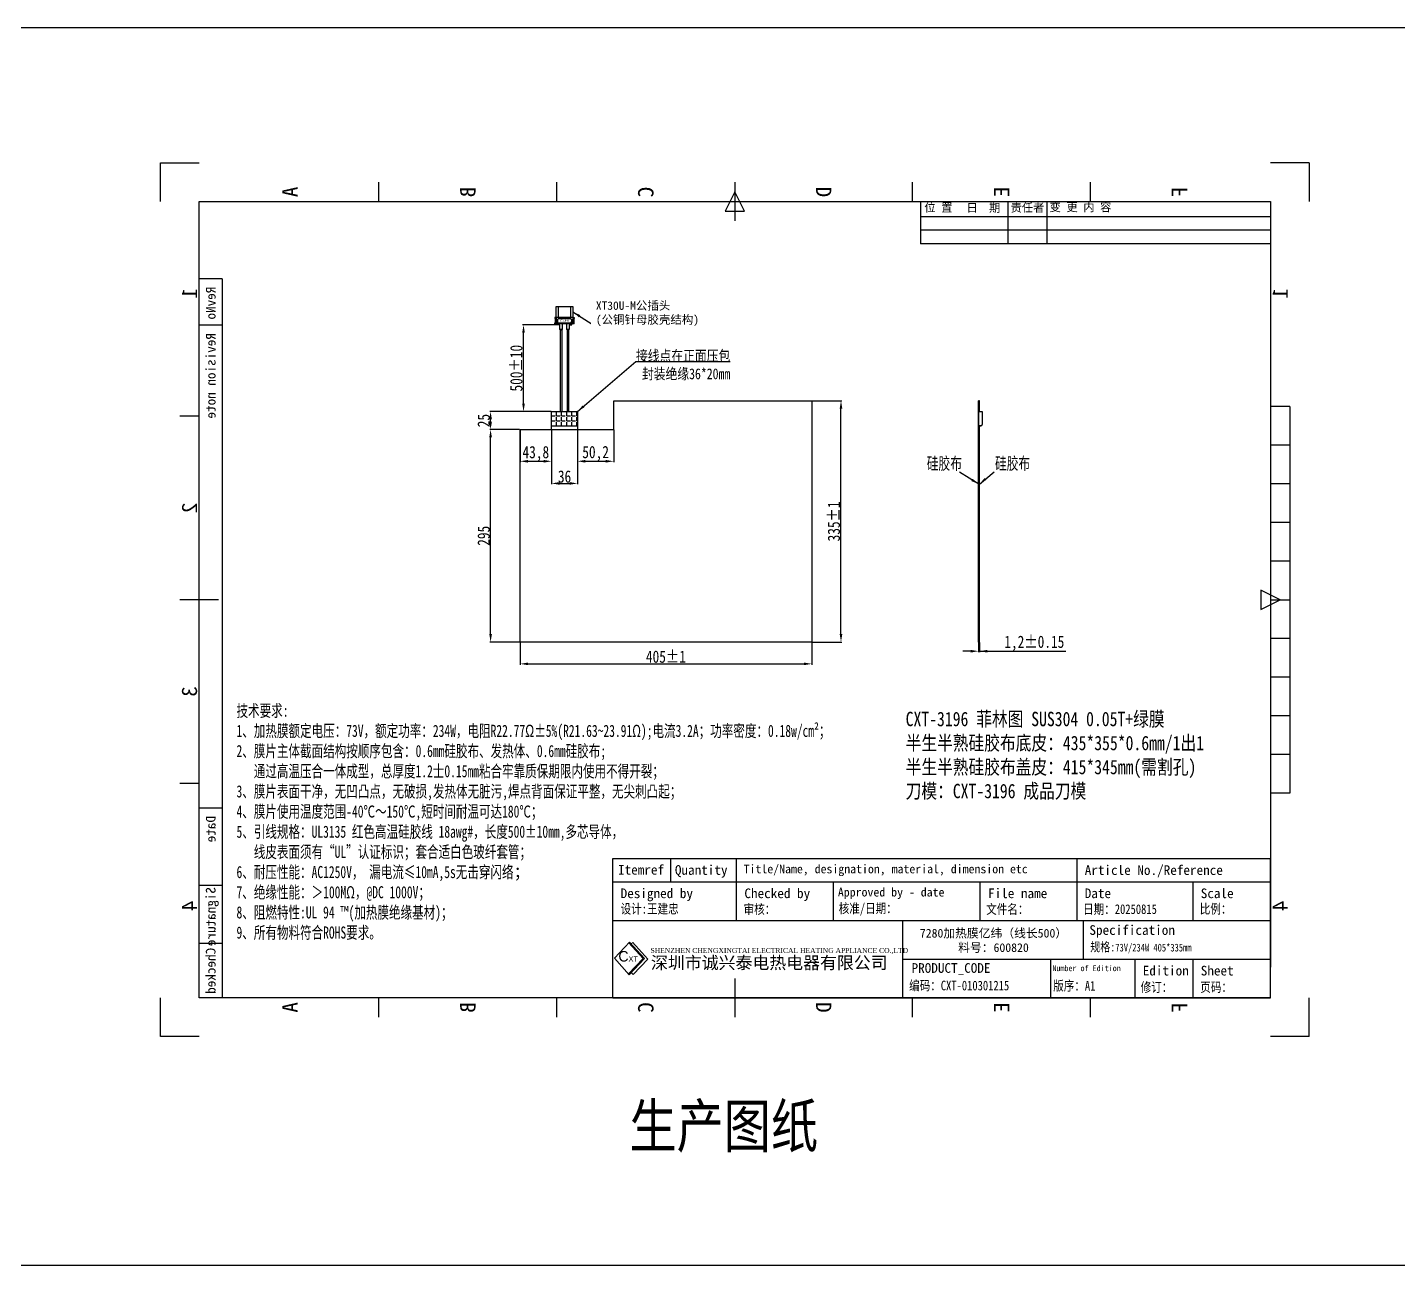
# Model space of a CAD drawing. Header units: millimetres. Extents: x 10174 to 16450, y -14395 to -12676.
# Drawn here: x 12126 to 14030, y -14395 to -12676 of the extents above; entities that cross this region are included whole.
import ezdxf
from ezdxf.enums import TextEntityAlignment as Align

# ---------------------------------------------------------------- set-up
doc = ezdxf.new("R2010")
doc.units = ezdxf.units.MM
for name, color, linetype in [('7标注层', 7, 'Continuous'), ('FRAME 025', 7, 'Continuous'), ('FRAME 050', 6, 'Continuous'), ('FRAME 070', 5, 'Continuous'), ('FRAME 200', 8, 'Continuous'), ('参照', 6, 'Continuous'), ('标注', 3, 'Continuous')]:
    doc.layers.add(name, color=color, linetype=linetype)
doc.styles.add('10号', font='', dxfattribs={"width": 0.7, "height": 15})
doc.styles.add('ISO Proportional', font='simhei.ttf', dxfattribs={"width": 0.8})
doc.styles.get("Standard").update_dxf_attribs({"font": 'arial.ttf'})
doc.styles.add('仿宋', font='simfang.ttf', dxfattribs={"width": 0.7, "height": 16})
doc.styles.add('标注', font='', dxfattribs={"height": 12})
doc.styles.get('10号').set_extended_font_data('SimSun')
doc.styles.get('标注').set_extended_font_data('SimSun')
doc.dimstyles.new('ISO-25', dxfattribs={"dimtxt": 17, "dimasz": 11, "dimexe": 1.25, "dimexo": 0.625, "dimgap": 1, "dimtad": 1, "dimtoh": 1, "dimtxsty": 'ISO Proportional', "dimcen": 2.5, "dimclrd": 1, "dimclre": 1, "dimclrt": 256, "dimadec": 0, "dimazin": 0, "dimtfac": 1, "dimtmove": 0, "dimatfit": 3, "dimfxl": 1, "dimarcsym": 0})

# ---------------------------------------------------------------- blocks, each defined once
blk = doc.blocks.new('*D66')
at = {"color": 1, "lineweight": -2}
for p, q in [((13446.8, -13530.3), (13446.8, -13543.7)), ((13448, -13530.3), (13448, -13543.7)), ((13435.8, -13542.4), (13424.8, -13542.4)), ((13446.8, -13542.4), (13448, -13542.4)), ((13448, -13542.4), (13567.8, -13542.4))]:
    blk.add_line(p, q, dxfattribs=at)
at = {"color": 1}
for points in [[(13435.8, -13544.3), (13435.8, -13540.6), (13446.8, -13542.4)], [(13459, -13540.6), (13459, -13544.3), (13448, -13542.4)]]:
    blk.add_solid(points, dxfattribs=at)
at = {"layer": 'Defpoints', "color": 0}
for p in [(13446.8, -13529.7), (13448, -13529.7), (13448, -13542.4)]:
    blk.add_point(p, dxfattribs=at)
at = {"insert": (13524.2, -13531.5), "char_height": 17, "attachment_point": 5, "style": 'ISO Proportional'}
blk.add_mtext('1,2±0.15', dxfattribs=at)
blk = doc.blocks.new('*D67')
at = {"color": 1, "lineweight": -2}
for p, q in [((12865, -13089.3), (12813.9, -13089.3)), ((12815.1, -13198.7), (12815.1, -13100.3)), ((12853.5, -13209.7), (12813.9, -13209.7))]:
    blk.add_line(p, q, dxfattribs=at)
at = {"color": 1}
for points in [[(12817, -13100.3), (12813.3, -13100.3), (12815.1, -13089.3)], [(12813.3, -13198.7), (12817, -13198.7), (12815.1, -13209.7)]]:
    blk.add_solid(points, dxfattribs=at)
at = {"layer": 'Defpoints', "color": 0}
for p in [(12815.1, -13089.3), (12865.6, -13089.3), (12854.1, -13209.7)]:
    blk.add_point(p, dxfattribs=at)
at = {"insert": (12805.2, -13149.5), "char_height": 17, "attachment_point": 5, "rotation": 90, "style": 'ISO Proportional'}
blk.add_mtext('500±10', dxfattribs=at)
blk = doc.blocks.new('1')
for p, q in [((10307.8, -9742.4), (10309, -9741.1)), ((10307.8, -9744.3), (10307.8, -9742.4)), ((10307.8, -9744.3), (10307.8, -9746.2)), ((10309, -9747.5), (10309, -9741.1)), ((10309, -9741.1), (10321.9, -9741.1)), ((10321.9, -9741.1), (10321.9, -9733.9)), ((10321.9, -9733.9), (10324.4, -9733.9)), ((10324.4, -9780.8), (10324.4, -9727.1)), ((10324.4, -9727.1), (10327, -9727.1)), ((10342.6, -9730.7), (10324.4, -9730.7)), ((10324.4, -9733.1), (10327.5, -9733.1)), ((10327.5, -9735.7), (10324.4, -9735.7)), ((10327, -9727.1), (10327, -9730.7)), ((10327.2, -9736.5), (10331.1, -9734.3)), ((10327.2, -9736.5), (10327.2, -9771.4)), ((10327.5, -9733.1), (10327.5, -9735.7)), ((10338.5, -9727.9), (10328, -9727.9)), ((10328, -9727.9), (10328, -9730.7)), ((10331.1, -9734.3), (10331.1, -9730.7)), ((10335.8, -9734.3), (10331.1, -9734.3)), ((10335.8, -9730.7), (10335.8, -9734.3)), ((10335.8, -9734.3), (10339.5, -9736.7)), ((10338.5, -9727.9), (10338.5, -9730.7)), ((10342.6, -9726.9), (10339.5, -9726.9)), ((10339.5, -9726.9), (10339.5, -9730.7)), ((10339.5, -9736.7), (10339.5, -9771.2)), ((10342.6, -9730.7), (10342.6, -9726.9)), ((10342.6, -9777.1), (10342.6, -9730.7)), ((10342.6, -9730.7), (10373, -9730.7)), ((10342.6, -9736.9), (10373, -9736.9)), ((10373, -9730.7), (10373, -9777.1)), ((10307.6, -9761.5), (10308.8, -9760.1)), ((10307.6, -9763.4), (10307.6, -9761.5)), ((10307.6, -9763.4), (10307.6, -9765.3)), ((10307.6, -9765.3), (10308.8, -9766.6)), ((10307.8, -9746.2), (10309, -9747.5)), ((10308.8, -9766.6), (10308.8, -9760.1)), ((10308.8, -9760.1), (10324.4, -9760.1)), ((10321.9, -9766.6), (10308.8, -9766.6)), ((10324.2, -9747.5), (10309, -9747.5)), ((10321.9, -9766.6), (10321.9, -9773.9)), ((10321.9, -9773.9), (10324.4, -9773.9)), ((10327.5, -9772.1), (10324.4, -9772.1)), ((10324.4, -9774.7), (10327.5, -9774.7)), ((10342.6, -9777.1), (10324.4, -9777.1)), ((10324.4, -9780.8), (10327, -9780.8)), ((10327, -9780.8), (10327, -9777.1)), ((10327.2, -9771.4), (10331.1, -9773.6)), ((10327.5, -9774.7), (10327.5, -9772.1)), ((10328, -9779.9), (10328, -9777.1)), ((10338.5, -9779.9), (10328, -9779.9)), ((10335.8, -9773.6), (10331.1, -9773.6)), ((10331.1, -9773.6), (10331.1, -9777.1)), ((10335.8, -9773.6), (10339.5, -9771.2)), ((10335.8, -9777.1), (10335.8, -9773.6)), ((10338.5, -9779.9), (10338.5, -9777.1)), ((10339.5, -9781), (10339.5, -9777.1)), ((10342.6, -9781), (10339.5, -9781)), ((10342.6, -9771), (10373, -9771)), ((10373, -9777.1), (10342.6, -9777.1)), ((10342.6, -9777.1), (10342.6, -9781))]:
    blk.add_line(p, q)
at = {"layer": '参照', "insert": (10335.8, -9741.9), "char_height": 5, "attachment_point": 1, "rotation": 270, "style": 'ISO Proportional'}
blk.add_mtext_dynamic_manual_height_columns('{\\C0;XT30U-M}', width=23.219, gutter_width=12.5, heights=[1.78], dxfattribs=at)
blk = doc.blocks.new('*D68')
at = {"color": 1, "lineweight": -2}
for p, q in [((12810.3, -13530.3), (12810.3, -13561.3)), ((13215.3, -13530.3), (13215.3, -13561.3)), ((12821.3, -13560), (13204.3, -13560))]:
    blk.add_line(p, q, dxfattribs=at)
at = {"color": 1}
for points in [[(12821.3, -13558.2), (12821.3, -13561.8), (12810.3, -13560)], [(13204.3, -13561.8), (13204.3, -13558.2), (13215.3, -13560)]]:
    blk.add_solid(points, dxfattribs=at)
at = {"layer": 'Defpoints', "color": 0}
for p in [(12810.3, -13529.7), (13215.3, -13529.7), (13215.3, -13560)]:
    blk.add_point(p, dxfattribs=at)
at = {"insert": (13012.8, -13550.1), "char_height": 17, "attachment_point": 5, "style": 'ISO Proportional'}
blk.add_mtext('405±1', dxfattribs=at)
blk = doc.blocks.new('*D69')
at = {"color": 1, "lineweight": -2}
for p, q in [((13215.9, -13194.7), (13257.1, -13194.7)), ((13255.8, -13518.7), (13255.8, -13205.7)), ((13215.9, -13529.7), (13257.1, -13529.7))]:
    blk.add_line(p, q, dxfattribs=at)
at = {"color": 1}
for points in [[(13257.7, -13205.7), (13254, -13205.7), (13255.8, -13194.7)], [(13254, -13518.7), (13257.7, -13518.7), (13255.8, -13529.7)]]:
    blk.add_solid(points, dxfattribs=at)
at = {"layer": 'Defpoints', "color": 0}
for p in [(13215.3, -13194.7), (13255.8, -13194.7), (13215.3, -13529.7)]:
    blk.add_point(p, dxfattribs=at)
at = {"insert": (13246, -13362.2), "char_height": 17, "attachment_point": 5, "rotation": 90, "style": 'ISO Proportional'}
blk.add_mtext('335±1', dxfattribs=at)
blk = doc.blocks.new('*D70')
at = {"color": 1, "lineweight": -2}
for p, q in [((12809.7, -13234.7), (12768.2, -13234.7)), ((12769.4, -13518.7), (12769.4, -13245.7)), ((12809.7, -13529.7), (12768.2, -13529.7))]:
    blk.add_line(p, q, dxfattribs=at)
at = {"color": 1}
for points in [[(12771.3, -13245.7), (12767.6, -13245.7), (12769.4, -13234.7)], [(12767.6, -13518.7), (12771.3, -13518.7), (12769.4, -13529.7)]]:
    blk.add_solid(points, dxfattribs=at)
at = {"layer": 'Defpoints', "color": 0}
for p in [(12769.4, -13234.7), (12810.3, -13234.7), (12810.3, -13529.7)]:
    blk.add_point(p, dxfattribs=at)
at = {"insert": (12759.9, -13382.2), "char_height": 17, "attachment_point": 5, "rotation": 90, "style": 'ISO Proportional'}
blk.add_mtext('295', dxfattribs=at)
blk = doc.blocks.new('*D71')
at = {"color": 1, "lineweight": -2}
for p, q in [((12810.3, -13235.3), (12810.3, -13280)), ((12854.1, -13235.3), (12854.1, -13280)), ((12821.3, -13278.7), (12843.1, -13278.7))]:
    blk.add_line(p, q, dxfattribs=at)
at = {"color": 1}
for points in [[(12821.3, -13276.9), (12821.3, -13280.6), (12810.3, -13278.7)], [(12843.1, -13280.6), (12843.1, -13276.9), (12854.1, -13278.7)]]:
    blk.add_solid(points, dxfattribs=at)
at = {"layer": 'Defpoints', "color": 0}
for p in [(12810.3, -13234.7), (12854.1, -13234.7), (12854.1, -13278.7)]:
    blk.add_point(p, dxfattribs=at)
at = {"insert": (12832.2, -13268.2), "char_height": 17, "attachment_point": 5, "style": 'ISO Proportional'}
blk.add_mtext('43,8', dxfattribs=at)
blk = doc.blocks.new('*D72')
at = {"color": 1, "lineweight": -2}
for p, q in [((12854.1, -13235.3), (12854.1, -13310.7)), ((12890.1, -13235.3), (12890.1, -13310.7)), ((12865.1, -13309.5), (12879.1, -13309.5))]:
    blk.add_line(p, q, dxfattribs=at)
at = {"color": 1}
for points in [[(12865.1, -13307.6), (12865.1, -13311.3), (12854.1, -13309.5)], [(12879.1, -13311.3), (12879.1, -13307.6), (12890.1, -13309.5)]]:
    blk.add_solid(points, dxfattribs=at)
at = {"layer": 'Defpoints', "color": 0}
for p in [(12854.1, -13234.7), (12890.1, -13234.7), (12890.1, -13309.5)]:
    blk.add_point(p, dxfattribs=at)
at = {"insert": (12872.1, -13300), "char_height": 17, "attachment_point": 5, "style": 'ISO Proportional'}
blk.add_mtext('36', dxfattribs=at)
blk = doc.blocks.new('*D73')
at = {"color": 1, "lineweight": -2}
for p, q in [((12890.1, -13235.3), (12890.1, -13280)), ((12940.3, -13235.3), (12940.3, -13280)), ((12901.1, -13278.7), (12929.3, -13278.7))]:
    blk.add_line(p, q, dxfattribs=at)
at = {"color": 1}
for points in [[(12901.1, -13276.9), (12901.1, -13280.6), (12890.1, -13278.7)], [(12929.3, -13280.6), (12929.3, -13276.9), (12940.3, -13278.7)]]:
    blk.add_solid(points, dxfattribs=at)
at = {"layer": 'Defpoints', "color": 0}
for p in [(12890.1, -13234.7), (12940.3, -13234.7), (12940.3, -13278.7)]:
    blk.add_point(p, dxfattribs=at)
at = {"insert": (12915.2, -13268.1), "char_height": 17, "attachment_point": 5, "style": 'ISO Proportional'}
blk.add_mtext('50,2', dxfattribs=at)
blk = doc.blocks.new('*D74')
at = {"color": 1, "lineweight": -2}
for p, q in [((12853.5, -13209.7), (12768.2, -13209.7)), ((12769.4, -13223.7), (12769.4, -13220.7)), ((12809.7, -13234.7), (12768.2, -13234.7))]:
    blk.add_line(p, q, dxfattribs=at)
at = {"color": 1}
for points in [[(12771.3, -13220.7), (12767.6, -13220.7), (12769.4, -13209.7)], [(12767.6, -13223.7), (12771.3, -13223.7), (12769.4, -13234.7)]]:
    blk.add_solid(points, dxfattribs=at)
at = {"layer": 'Defpoints', "color": 0}
for p in [(12769.4, -13209.7), (12854.1, -13209.7), (12810.3, -13234.7)]:
    blk.add_point(p, dxfattribs=at)
at = {"insert": (12759.9, -13222.2), "char_height": 17, "attachment_point": 5, "rotation": 90, "style": 'ISO Proportional'}
blk.add_mtext('25', dxfattribs=at)

msp = doc.modelspace()

# ---------------------------------------------------------------- hatches: boundary and pattern name
h = msp.add_hatch()
h.set_pattern_fill('ANGLE', color=3)
h.set_pattern_definition([(0, (12854.088, -13229.6655), (0, 6.985), [5.08, -1.905]), (90, (12854.088, -13229.6655), (-6.985, 4e-16), [5.08, -1.905])])
h.paths.add_polyline_path([(12854.088, -13229.665), (12890.088, -13229.665), (12890.088, -13209.665), (12854.088, -13209.665)])

# ---------------------------------------------------------------- linework, layer by layer
for p, q in [((13446.803, -13529.665), (13446.803, -13194.665)), ((13446.803, -13194.665), (13446.803, -13229.665)), ((13448.003, -13194.665), (13446.803, -13194.665)), ((13448.003, -13209.665), (13448.003, -13194.665)), ((12854.088, -13234.665), (12854.088, -13209.665)), ((12854.088, -13209.665), (12890.088, -13209.665)), ((12890.088, -13209.665), (12890.088, -13234.665)), ((13446.803, -13209.665), (13451.803, -13209.665)), ((13451.803, -13209.665), (13451.803, -13227.665)), ((12854.088, -13229.665), (12890.088, -13229.665)), ((13449.803, -13229.665), (13446.803, -13229.665)), ((13446.803, -13229.665), (13449.803, -13229.665)), ((13446.803, -13234.665), (13448.003, -13234.665)), ((13448.003, -13529.665), (13448.003, -13229.665)), ((13446.803, -13529.665), (13448.003, -13529.665))]:
    msp.add_line(p, q)
at = {"lineweight": 9}
for p, q in [((12941.198, -13968.504), (12961.821, -13991.59)), ((12960.866, -13990.521), (12981.229, -13969.167)), ((12961.821, -13991.59), (12983.13, -13969.243)), ((12967.221, -13991.087), (12987.526, -13969.794)), ((12964.595, -13988.68), (12967.221, -13991.087))]:
    msp.add_line(p, q, dxfattribs=at)
for points in [[(12868.688, -13209.665), (12868.688, -13096.398), (12866.088, -13096.398), (12866.088, -13209.665)], [(12878.088, -13209.665), (12878.088, -13096.398), (12875.488, -13096.398), (12875.488, -13209.665)]]:
    msp.add_lwpolyline(points)
msp.add_lwpolyline([(12940.288, -13234.665), (12940.288, -13194.665), (13215.288, -13194.665), (13215.288, -13529.665), (12810.288, -13529.665), (12810.288, -13234.665)], close=True)
msp.add_arc((13449.803, -13227.665), 2, 270, 0)
at = {"layer": 'FRAME 050'}
for p, q in [((12614.407, -12918.148), (12614.407, -12891.305)), ((12861.363, -12918.148), (12861.363, -12891.305)), ((13108.319, -12904.727), (13094.898, -12931.57)), ((13108.319, -12891.305), (13108.319, -12944.991)), ((13121.741, -12931.57), (13108.319, -12904.727)), ((13355.275, -12918.148), (13355.275, -12891.305)), ((13602.232, -12918.148), (13602.232, -12891.305)), ((13094.898, -12931.57), (13121.741, -12931.57)), ((12364.766, -13726.007), (12337.923, -13726.007)), ((13108.319, -13996.668), (13108.319, -14050.354)), ((12614.407, -14050.354), (12614.407, -14023.511)), ((12861.363, -14050.354), (12861.363, -14023.511)), ((13355.275, -14050.354), (13355.275, -14023.511)), ((13602.232, -14050.354), (13602.232, -14023.511))]:
    msp.add_line(p, q, dxfattribs=at)
for points in [[(13878.715, -13202.567), (13851.872, -13202.567)], [(12364.766, -13215.988), (12337.923, -13215.988)], [(13878.715, -13256.253), (13851.872, -13256.253)], [(13878.715, -13309.939), (13851.872, -13309.939)], [(13878.715, -13363.625), (13851.872, -13363.625)], [(13878.715, -13417.312), (13851.872, -13417.312)], [(12391.609, -13470.998), (12337.923, -13470.998)], [(13851.872, -13470.998), (13878.715, -13470.998)], [(13878.715, -13524.684), (13851.872, -13524.684)], [(13878.715, -13578.37), (13851.872, -13578.37)]]:
    msp.add_lwpolyline(points, dxfattribs=at)
msp.add_lwpolyline([(13838.451, -13457.576), (13838.451, -13484.419), (13865.294, -13470.998)], close=True, dxfattribs=at)
at = {"layer": 'FRAME 070'}
for p, q in [((12364.766, -12918.148), (13851.872, -12918.148)), ((12364.766, -14023.511), (12364.766, -12918.148)), ((13366.14, -12918.148), (13366.14, -12976.619)), ((13487.278, -12918.148), (13487.278, -12976.619)), ((13541.614, -12918.148), (13541.614, -12976.619)), ((13851.872, -12939.534), (13366.14, -12939.534)), ((13851.872, -12958.011), (13366.14, -12958.011)), ((13851.872, -12976.619), (13366.14, -12976.619)), ((12396.978, -13025.52), (12396.978, -14023.511)), ((12396.978, -13760.449), (12364.766, -13760.449)), ((12396.978, -13867.821), (12364.766, -13867.821)), ((12396.978, -13948.35), (12364.766, -13948.35)), ((13341.854, -13969.825), (13851.872, -13969.825)), ((13546.918, -14023.511), (13546.918, -13969.825)), ((13663.971, -14023.511), (13663.971, -13969.825)), ((13744.5, -14023.511), (13744.5, -13969.825)), ((13851.872, -14023.511), (12364.766, -14023.511)), ((12939.208, -14023.511), (13851.872, -14023.511))]:
    msp.add_line(p, q, dxfattribs=at)
for points in [[(12396.978, -13025.52), (12364.766, -13025.52)], [(12396.978, -13089.944), (12364.766, -13089.944)]]:
    msp.add_lwpolyline(points, dxfattribs=at)
at = {"layer": 'FRAME 200'}
for p, q in [((12311.08, -12918.148), (12311.08, -12864.462)), ((12311.08, -12864.462), (12364.766, -12864.462)), ((13905.558, -12864.462), (13851.872, -12864.462)), ((13905.558, -12864.462), (13905.558, -12918.148)), ((12311.08, -14077.197), (12311.08, -14023.511)), ((13905.558, -14077.197), (13905.558, -14023.511)), ((12364.766, -14077.197), (12311.08, -14077.197)), ((13905.558, -14077.197), (13851.872, -14077.197))]:
    msp.add_line(p, q, dxfattribs=at)

# ---------------------------------------------------------------- block references
at = {"color": 0, "xscale": 0.5, "yscale": 0.5, "zscale": 0.5, "rotation": 89.99999999999999}
msp.add_blockref('1', (7995.095, -18250.203), dxfattribs=at)

# ---------------------------------------------------------------- texts
at = {"insert": (13102.152, -13166.518), "char_height": 15, "width": 600, "attachment_point": 9, "style": 'ISO Proportional'}
msp.add_mtext('接线点在正面压包\\P封装绝缘36*20mm', dxfattribs=at)
at = {"insert": (12962.148, -14171.539), "char_height": 60, "attachment_point": 1, "style": 'ISO Proportional'}
msp.add_mtext_dynamic_manual_height_columns('生产图纸', width=2055.03533, gutter_width=12.5, heights=[-79.888], dxfattribs=at)
at = {"layer": '7标注层', "color": 240, "char_height": 17, "attachment_point": 7, "style": '10号'}
for insert in [(13374.954, -13292.134), (13469.635, -13292.134)]:
    msp.add_mtext_dynamic_manual_height_columns('硅胶布', width=80.40933, gutter_width=12.5, heights=[-22.603], dxfattribs=dict(at, insert=insert))
at = {"layer": 'FRAME 025', "style": 'ISO Proportional', "text_generation_flag": 2}
for s, height, p in [('RevNo', 13.4215, (12380.872, -13036.258)), ('Revision note', 13.42154, (12380.872, -13100.681)), ('Date', 13.4215, (12380.872, -13771.186)), ('Signature', 13.4215, (12380.872, -13869.759)), ('Checked', 13.4215, (12380.872, -13954.164))]:
    msp.add_text(s, height=height, rotation=90, dxfattribs=at).set_placement(p, align=Align.MIDDLE_LEFT)
at = {"layer": 'FRAME 025', "style": 'ISO Proportional'}
for s, height, p in [('Number of Edition', 8.20691, (13549.285, -13982.528)), ('Edition', 13.4215, (13674.708, -13985.931)), ('Sheet', 13.4215, (13755.237, -13985.931))]:
    msp.add_text(s, height=height, dxfattribs=at).set_placement(p, align=Align.MIDDLE_LEFT)
at = {"layer": 'FRAME 025', "insert": (12416.693, -13616.578), "char_height": 16.8, "width": 1586.54195, "attachment_point": 1, "style": '仿宋', "bg_fill": 2}
msp.add_mtext('{\\fSimHei|b0|i0|c134|p49;\\C0;技术要求:\\P\\pxt32.29274;1、加热膜额定电压：73V，额定功率：234W，电阻R22.77\\fArial|b0|i0|c0|p34;Ω\\fSimHei|b0|i0|c134|p49;±5%(R21.63~23.91Ω);电流3.2A；功率密度：0.18w/cm\\fSimSun|b0|i0|c134|p2;²\\fSimHei|b0|i0|c134|p49;；^J\\fSimSun|b0|i0|c134|p2;\\C256;2、膜片主体截面结构按顺序包含：\\fSimHei|b0|i0|c134|p49;0.6mm硅胶布、发热体、0.6mm硅胶布;\\P\\ptz;   通过高温压合一体成型，总厚度1.2士0.15mm粘合牢靠质保期限内使用不得开裂\\C0;；\\P3、膜片表面干净，无凹凸点，无破损,发热体无脏污,\\C256;焊点背面保证平整，无尖刺凸起\\C0;；\\P4、膜片使用温度范围-40℃～150℃,短时间耐温可达180℃；\\P\\pt39.648857;5、引线规格：UL3135 红色高温硅胶线 18awg#，长度500±10mm,多芯导体，\\P   线皮表面须有“UL”认证标识；套合适白色玻纤套管；\\P\\pt10.844456;6、\\C256;耐压性能：AC1250V， 漏电流≤10mA,5s无击穿闪络\\fSimSun|b0|i0|c134|p2;\\W1;； \\P\\ptz;\\fSimHei|b0|i0|c134|p49;\\W0.7;7、绝缘性能：＞100MΩ，@DC 1000V；\\P8、阻燃特性:UL 94 \\fSimSun|b0|i0|c134|p2;™\\fSimHei|b0|i0|c134|p49;(加热膜绝缘基材)；\\P9、所有物料符合ROHS要求。}', dxfattribs=at)
at = {"layer": 'FRAME 025', "color": 1, "insert": (12992.06, -13966.351), "char_height": 18.06255, "width": 344.0486, "attachment_point": 1}
msp.add_mtext('{\\fSimSun|b0|i0|c134|p2;\\H0.9524x;深圳市诚兴泰电热电器有限公司}', dxfattribs=at)
at = {"layer": 'FRAME 025', "char_height": 13.42154, "attachment_point": 1, "style": 'ISO Proportional'}
for s, insert, width in [('{\\fSimSun|b0|i0|c134|p2;编码：CXT-010301215}', (13350.437, -13999.906), 278.66226), ('{\\fSimSun|b0|i0|c134|p2;版序：A1}', (13550.455, -14000.194), 137.64471), ('{\\fￋￎￌﾣﾤ|b0|i0|c134|p2;修订：}', (13671.771, -14002.134), 110.05661), ('{\\fￋￎￌﾣﾤ|b0|i0|c134|p2;页码：}', (13754.595, -14002.119), 110.05661)]:
    msp.add_mtext(s, dxfattribs=dict(at, insert=insert, width=width))
at = {"layer": 'FRAME 025', "style": 'ISO Proportional', "flags": 8}
msp.add_attdef('PRODUCT_CODE', text='X', height=13.422, dxfattribs=at).set_placement((13408.56, -13983.446), align=Align.MIDDLE)
at = {"layer": 'FRAME 050', "style": 'ISO Proportional', "text_generation_flag": 2}
for s, p in [('A', (12490.928, -12904.727)), ('B', (12737.885, -12904.727)), ('C', (12984.841, -12904.727)), ('D', (13231.797, -12904.727)), ('E', (13478.754, -12904.727)), ('F', (13725.71, -12904.727)), ('1', (12351.344, -13045.653)), ('1', (13865.294, -13045.653)), ('2', (12351.344, -13343.493)), ('3', (12351.344, -13598.502)), ('4', (12351.344, -13896.006)), ('A', (12490.928, -14036.932)), ('B', (12737.885, -14036.932)), ('C', (12984.841, -14036.932)), ('D', (13231.797, -14036.932)), ('E', (13478.754, -14036.932)), ('F', (13725.71, -14036.932))]:
    msp.add_text(s, height=21.474, rotation=90, dxfattribs=at).set_placement(p, align=Align.MIDDLE)
at = {"layer": '标注', "char_height": 11.4387, "attachment_point": 1, "style": '标注'}
for s, insert, width in [('位 置', (13371.534, -12920.649), 224.49931), ('日  期', (13430.06, -12921.18), 99.17054), ('责任者', (13491.321, -12920.873), 226.9257), ('变 更 内 容', (13545.361, -12920.247), 209.62677)]:
    msp.add_mtext(s, dxfattribs=dict(at, insert=insert, width=width))

# ---------------------------------------------------------------- dimensions: what is measured, and where the dimension line sits
for base, p1, p2, text, picture, middle in [((12815.121, -13089.255), (12854.088, -13209.665), (12865.63, -13089.255), '500±10', '*D67', (12805.191, -13149.46)), ((13255.847, -13194.665), (13215.288, -13529.665), (13215.288, -13194.665), '<>±1', '*D69', (13245.965, -13362.165))]:
    dim = msp.add_linear_dim(base=base, p1=p1, p2=p2, angle=90, text=text, dimstyle='ISO-25', override={"dimtxsty": 'ISO Proportional'})
    dim.commit()
    dim.dimension.update_dxf_attribs({"geometry": picture, "text_midpoint": middle})
for base, p1, p2, picture, middle in [((12769.447, -13209.665), (12810.288, -13234.665), (12854.088, -13209.665), '*D74', (12759.947, -13222.165)), ((12769.447, -13234.665), (12810.288, -13529.665), (12810.288, -13234.665), '*D70', (12759.947, -13382.165))]:
    dim = msp.add_linear_dim(base=base, p1=p1, p2=p2, angle=90, dimstyle='ISO-25')
    dim.commit()
    dim.dimension.update_dxf_attribs({"geometry": picture, "text_midpoint": middle})
for base, p1, p2, picture, middle in [((12854.088, -13278.722), (12810.288, -13234.665), (12854.088, -13234.665), '*D71', (12832.188, -13268.171)), ((12890.088, -13309.473), (12854.088, -13234.665), (12890.088, -13234.665), '*D72', (12872.088, -13299.973)), ((12940.288, -13278.722), (12890.088, -13234.665), (12940.288, -13234.665), '*D73', (12915.188, -13268.123))]:
    dim = msp.add_linear_dim(base=base, p1=p1, p2=p2, dimstyle='ISO-25')
    dim.commit()
    dim.dimension.update_dxf_attribs({"geometry": picture, "text_midpoint": middle})
dim = msp.add_linear_dim(base=(13215.288, -13560.012), p1=(12810.288, -13529.665), p2=(13215.288, -13529.665), text='<>±1', dimstyle='ISO-25', override={"dimtxsty": 'ISO Proportional'})
dim.commit()
dim.dimension.update_dxf_attribs({"geometry": '*D68', "text_midpoint": (13012.788, -13550.083)})
dim = msp.add_linear_dim(base=(13448.003, -13542.429), p1=(13446.803, -13529.665), p2=(13448.003, -13529.665), text='<>±0.15', dimstyle='ISO-25', override={"dimtxsty": 'ISO Proportional'})
dim.commit()
dim.dimension.update_dxf_attribs({"geometry": '*D66', "text_midpoint": (13524.247, -13542.429), "dimtype": 160})

# ---------------------------------------------------------------- leaders
for points in [[(12883.659, -13071.314), (12917.071, -13092.726), (13001.706, -13092.726)], [(13447.003, -13310.37), (13420.164, -13293.8)], [(13448.003, -13310.375), (13468.267, -13293.197)]]:
    msp.add_leader(points, dimstyle='ISO-25', override={"dimgap": 0.625, "dimtad": 0})
at = {"annotation_type": 0, "has_hookline": 1, "hookline_direction": 1, "text_width": 136.854}
msp.add_leader([(12890.088, -13209.665), (12970.946, -13140.126), (13102.152, -13140.126)], dimstyle='ISO-25', override={"dimgap": 1, "dimtad": 0}, dxfattribs=at)

# ---------------------------------------------------------------- next in the draw order: linework, layer by layer
at = {"lineweight": 9}
for p, q in [((12962.391, -13946.389), (12941.198, -13968.504)), ((12981.229, -13969.167), (12961.451, -13947.371)), ((12983.13, -13969.243), (12962.391, -13946.389)), ((12964.508, -13948.721), (12966.733, -13946.88)), ((12987.526, -13969.794), (12966.733, -13946.88))]:
    msp.add_line(p, q, dxfattribs=at)
at = {"layer": 'FRAME 050'}
for p, q in [((13878.715, -13202.567), (13878.715, -13739.428)), ((13878.715, -13632.056), (13851.872, -13632.056)), ((13878.715, -13685.742), (13851.872, -13685.742)), ((13878.715, -13739.428), (13851.872, -13739.428))]:
    msp.add_line(p, q, dxfattribs=at)
at = {"layer": 'FRAME 070'}
for p, q in [((13851.872, -12918.148), (13851.872, -13981.016)), ((12939.208, -14023.511), (12939.208, -13830.241)), ((12939.208, -13830.241), (13851.872, -13830.241)), ((13019.737, -13862.452), (13019.737, -13830.241)), ((13111.003, -13862.452), (13111.003, -13830.241)), ((13583.442, -13862.452), (13583.442, -13830.241)), ((13851.872, -14023.511), (13851.872, -13830.241)), ((12939.208, -13862.452), (13851.872, -13862.452)), ((13111.003, -13916.139), (13111.003, -13862.452)), ((13245.219, -13916.139), (13245.219, -13862.452)), ((13449.226, -13916.139), (13449.226, -13862.452)), ((13583.442, -13916.139), (13583.442, -13862.452)), ((13744.5, -13916.139), (13744.5, -13862.452)), ((12939.208, -13916.139), (13851.872, -13916.139)), ((13341.854, -14023.511), (13341.854, -13916.139)), ((13592.565, -13969.825), (13592.565, -13916.139))]:
    msp.add_line(p, q, dxfattribs=at)

# ---------------------------------------------------------------- next in the draw order: texts
at = {"insert": (13345.579, -13626.522), "char_height": 20, "attachment_point": 1, "style": 'ISO Proportional'}
msp.add_mtext_dynamic_manual_height_columns('CXT-3196 菲林图 SUS304 0.05T+绿膜\\P半生半熟硅胶布底皮：435*355*0.6mm/1出1\\P半生半熟硅胶布盖皮：415*345mm(需割孔)\\P刀模：CXT-3196 成品刀模', width=471.31704, gutter_width=12.5, heights=[-137.416], dxfattribs=at)
at = {"insert": (12946.834, -13958.732), "char_height": 17.03412, "width": 32.3914, "attachment_point": 1}
msp.add_mtext('{\\fFZShuTi|b0|i0|c134|p2;\\H0.8571x;C\\H0.5x;XT}', dxfattribs=at)
at = {"layer": '7标注层', "color": 240, "insert": (12915.579, -13110.457), "char_height": 14, "attachment_point": 7, "style": '10号', "bg_fill": 2}
msp.add_mtext_dynamic_manual_height_columns('{\\H0.833333x;\\W1;XT30U-M公插头\\P(公铜针母胶壳结构)\\P  }', width=366.66019, gutter_width=75, heights=[-56.087], dxfattribs=at)
at = {"layer": 'FRAME 025', "style": 'ISO Proportional'}
for s, height, p in [('Itemref', 13.4215, (12946.292, -13845.89)), ('Quantity', 13.4215, (13025.301, -13846.168)), ('Title/Name, designation, material, dimension etc', 12.07938, (13120.667, -13844.736)), ('Article No./Reference', 13.42154, (13594.179, -13846.347)), ('Designed by', 13.42154, (12949.945, -13878.558)), ('Checked by', 13.4215, (13121.741, -13878.558)), ('Approved by - date', 12.07938, (13251.517, -13876.948)), ('File name', 13.4215, (13459.963, -13878.558)), ('Date', 13.4215, (13594.179, -13878.558)), ('Scale', 13.4215, (13755.237, -13878.558)), ('Specification', 13.42154, (13600.674, -13929.586))]:
    msp.add_text(s, height=height, dxfattribs=at).set_placement(p, align=Align.MIDDLE_LEFT)
at = {"layer": 'FRAME 025'}
for s, insert, char_height, width, attachment_point, style in [('{\\fSimSun|b0|i0|c134|p2;设计:王建忠}', (12949.945, -13893.322), 13.42154, 289.82599, 1, 'ISO Proportional'), ('{\\fￋￎￌﾣﾤ|b0|i0|c134|p2;审核：}', (13120.653, -13893.858), 13.42154, 110.05661, 1, 'ISO Proportional'), ('{\\fSimSun|b0|i0|c134|p2;核准/日期：}', (13252.708, -13892.706), 13.42154, 210.87748, 1, 'ISO Proportional'), ('{\\fￋￎￌﾣﾤ|b0|i0|c134|p2;文件名：}', (13457.404, -13893.858), 13.42154, 110.05661, 1, 'ISO Proportional'), ('{\\fSimSun|b0|i0|c134|p2;日期：\\C1;20250815}', (13591.965, -13893.858), 13.42154, 245.89862, 1, 'ISO Proportional'), ('{\\fￋￎￌﾣﾤ|b0|i0|c134|p2;比例：}', (13753.885, -13893.481), 13.42154, 110.05661, 1, 'ISO Proportional'), ('{\\C1;7280加热膜亿纬（线长500）\\P料号：600820}', (13467.503, -13944.621), 12, 254.6521, 5, '标注'), ('{\\f宋体|b0|i0|c134|p2;规格:\\fSimSun|b0|i0|c134|p2;\\H0.847028x;\\C1;73V/234W 405*335mm}', (13601.85, -13946.594), 12.75046, 297.51278, 1, 'ISO Proportional')]:
    msp.add_mtext(s, dxfattribs=dict(at, insert=insert, char_height=char_height, width=width, attachment_point=attachment_point, style=style))
at = {"layer": 'FRAME 025', "color": 5, "insert": (12991.408, -13954.484), "char_height": 8.670025, "width": 346.1847, "attachment_point": 1}
msp.add_mtext('{\\fTimes New Roman|b0|i0|c0|p18;\\H0.7937x;SHENZHEN CHENGXINGTAI ELECTRICAL HEATING APPLIANCE CO.,LTD}', dxfattribs=at)
at = {"layer": 'FRAME 050', "style": 'ISO Proportional', "text_generation_flag": 2}
msp.add_text('4', height=21.474, rotation=90, dxfattribs=at).set_placement((13865.294, -13896.006), align=Align.MIDDLE)

# ---------------------------------------------------------------- next in the draw order: linework, layer by layer
msp.add_lwpolyline([(10174.169, -12676.364), (16450.127, -12676.364), (16450.127, -14395.431), (10174.169, -14395.431)], close=True)

doc.saveas('drawing.dxf')
